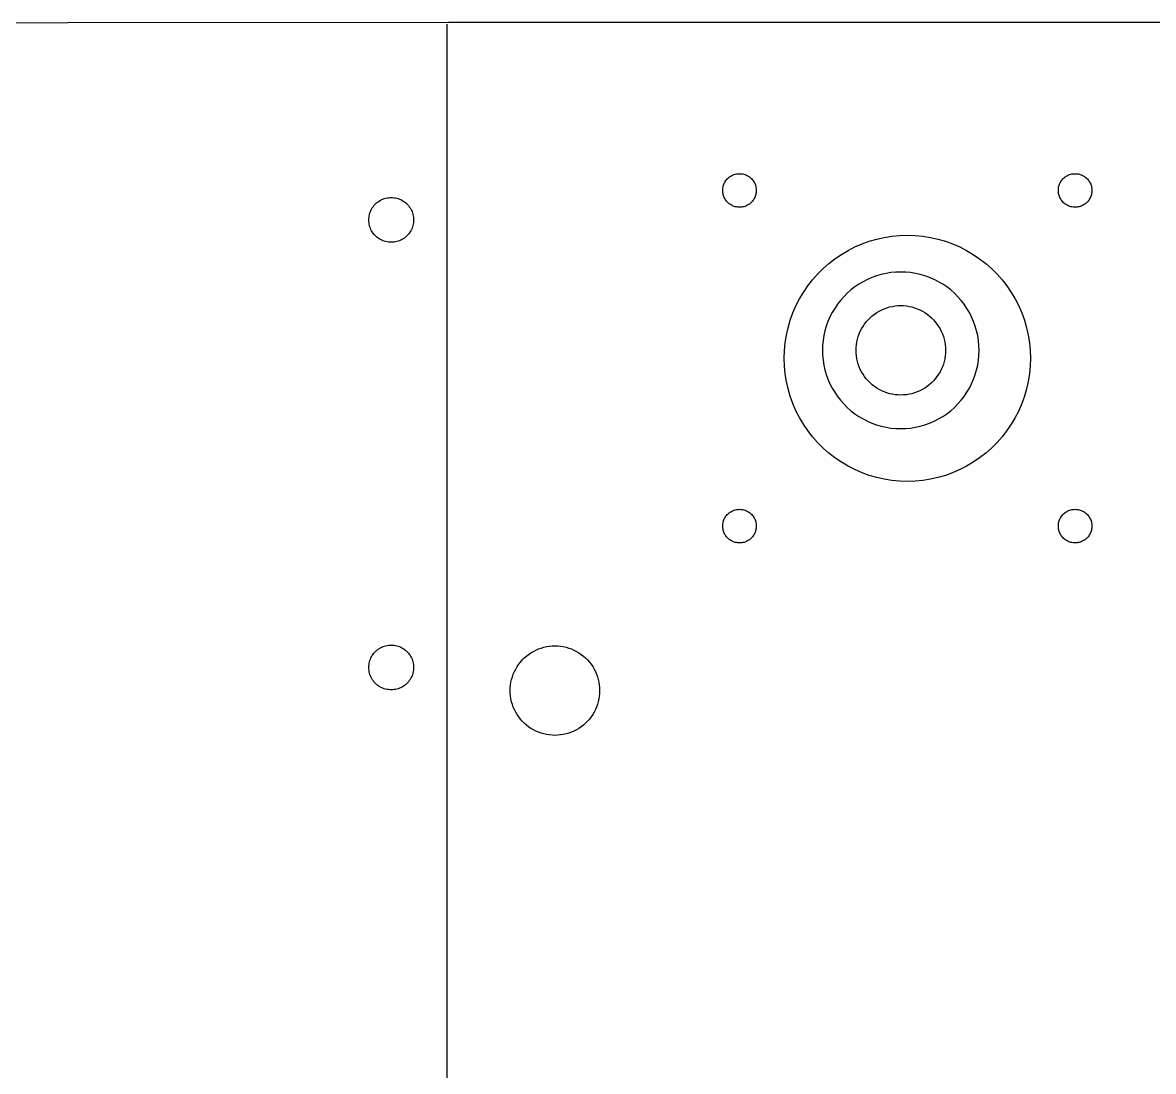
# Model space of a CAD drawing. Extents: x 2 to 1502, y 3 to 1555.
# Drawn here: x 376.5 to 663, y 637.8 to 903.5 of the extents above; entities that cross this region are included whole.
import ezdxf

# ---------------------------------------------------------------- set-up
doc = ezdxf.new("R2010")
doc.units = 0
doc.layers.get('0').update_dxf_attribs({"linetype": 'CONTINUOUS'})

msp = doc.modelspace()

# ---------------------------------------------------------------- linework, layer by layer
at = {"color": 7}
for points in [[(484.413368, 903.471983), (2.148611, 903.096983), (2.148611, 903.096983)], [(484.038368, 350.341136), (484.038368, 903.096983)], [(716.854343, 903.471983), (484.413368, 903.471983)], [(554.0706, 862.26624), (554.16105, 862.51767)], [(554.16105, 862.51767), (554.267325, 862.762868)], [(554.267325, 862.762868), (554.388375, 863.000693)], [(554.388375, 863.000693), (554.524425, 863.230583)], [(554.524425, 863.230583), (554.67465, 863.45169)], [(554.67465, 863.45169), (554.838225, 863.662583)], [(554.838225, 863.662583), (555.015075, 863.862998)], [(555.015075, 863.862998), (555.203925, 864.05178)], [(555.203925, 864.05178), (555.404325, 864.22866)], [(555.404325, 864.22866), (555.615225, 864.39222)], [(555.615225, 864.39222), (555.836325, 864.54246)], [(555.836325, 864.54246), (556.0662, 864.678525)], [(556.0662, 864.678525), (556.304025, 864.79956)], [(556.304025, 864.79956), (556.5492, 864.905858)], [(556.5492, 864.905858), (556.800675, 864.996285)], [(556.800675, 864.996285), (557.057175, 865.070835)], [(557.057175, 865.070835), (557.31765, 865.12896)], [(557.31765, 865.128945), (557.581575, 865.17087)], [(557.581575, 865.17087), (557.84745, 865.195845)], [(557.84745, 865.195845), (558.114525, 865.20432)], [(558.114525, 865.20435), (558.381525, 865.195875)], [(558.381525, 865.195875), (558.6474, 865.1709)], [(558.6474, 865.1709), (558.911325, 865.128975)], [(558.911325, 865.128945), (559.1718, 865.07082)], [(559.1718, 865.070835), (559.428375, 864.996285)], [(559.428375, 864.996285), (559.679775, 864.905858)], [(559.679775, 864.905858), (559.925025, 864.79956)], [(559.925025, 864.79956), (560.16285, 864.678525)], [(560.16285, 864.678525), (560.392725, 864.54246)], [(560.392725, 864.54246), (560.613825, 864.39222)], [(560.613825, 864.39222), (560.824725, 864.22866)], [(560.824725, 864.22866), (561.025125, 864.05178)], [(561.025125, 864.05178), (561.2142, 863.862998)], [(561.2142, 863.862998), (561.390825, 863.662583)], [(561.390825, 863.662583), (561.554325, 863.45169)], [(561.554325, 863.45169), (561.70455, 863.230583)], [(561.70455, 863.230583), (561.840675, 863.000693)], [(561.840675, 863.000693), (561.96195, 862.762868)], [(561.96195, 862.762868), (562.068, 862.51767)], [(562.068, 862.51767), (562.158375, 862.26624)], [(639.109868, 862.26618), (639.200317, 862.51761)], [(639.200317, 862.51761), (639.306293, 862.762808)], [(639.306293, 862.762808), (639.427643, 863.000633)], [(639.427643, 863.000633), (639.563693, 863.230523)], [(639.563693, 863.230523), (639.713917, 863.45163)], [(639.713917, 863.45163), (639.877493, 863.662523)], [(639.877493, 863.662523), (640.054118, 863.862938)], [(640.054118, 863.862938), (640.243193, 864.05172)], [(640.243193, 864.05172), (640.443593, 864.2286)], [(640.443593, 864.2286), (640.654493, 864.39216)], [(640.654493, 864.39216), (640.875593, 864.5424)], [(640.875593, 864.5424), (641.105468, 864.678465)], [(641.105468, 864.678465), (641.343293, 864.7995)], [(641.343293, 864.7995), (641.588468, 864.905798)], [(641.588468, 864.905798), (641.839943, 864.996225)], [(641.839943, 864.996225), (642.096443, 865.070775)], [(642.096443, 865.070775), (642.356993, 865.1289)], [(642.356993, 865.128885), (642.620843, 865.17081)], [(642.620843, 865.17081), (642.886793, 865.195785)], [(642.886793, 865.195785), (643.153793, 865.20426)], [(643.153793, 865.20429), (643.420793, 865.195815)], [(643.420793, 865.195815), (643.686743, 865.17084)], [(643.686818, 865.17084), (643.950593, 865.128915)], [(643.950593, 865.128885), (644.211218, 865.07076)], [(644.211143, 865.070775), (644.467643, 864.996225)], [(644.467643, 864.996225), (644.719118, 864.905798)], [(644.719118, 864.905798), (644.964293, 864.7995)], [(644.964293, 864.7995), (645.202118, 864.678465)], [(645.202118, 864.678465), (645.431993, 864.5424)], [(645.432068, 864.5424), (645.653093, 864.39216)], [(645.653168, 864.39216), (645.864068, 864.2286)], [(645.864068, 864.2286), (646.064468, 864.05172)], [(646.064468, 864.05172), (646.253243, 863.862938)], [(646.253243, 863.862938), (646.430093, 863.662523)], [(646.430093, 863.662523), (646.593742, 863.45163)], [(646.593742, 863.45163), (646.743893, 863.230523)], [(646.743893, 863.230523), (646.879943, 863.000633)], [(646.879943, 863.000633), (647.000993, 862.762808)], [(647.001067, 862.762808), (647.107268, 862.51761)], [(647.107342, 862.51761), (647.197792, 862.26618)], [(553.863, 860.952383), (553.87125, 861.219405)], [(553.871475, 860.68536), (553.863225, 860.952383)], [(553.87125, 861.219405), (553.896, 861.485295)], [(553.896225, 860.41947), (553.871475, 860.68536)], [(553.896, 861.485295), (553.938, 861.749198)], [(553.938225, 860.15556), (553.896225, 860.41947)], [(553.937925, 861.749198), (553.995675, 862.009703)], [(553.99635, 859.895055), (553.9386, 860.15556)], [(553.99605, 862.009703), (554.0703, 862.26624)], [(554.0709, 859.638525), (553.99665, 859.895055)], [(554.16135, 859.387088), (554.0709, 859.638525)], [(562.158675, 859.638465), (562.0683, 859.387028)], [(562.158375, 862.26624), (562.232625, 862.009703)], [(562.233225, 859.894995), (562.158975, 859.638465)], [(562.29135, 860.1555), (562.23285, 859.894995)], [(562.232925, 862.009703), (562.291425, 861.749198)], [(562.29105, 861.749198), (562.33305, 861.485295)], [(562.33335, 860.41941), (562.29135, 860.1555)], [(562.33305, 861.485295), (562.35855, 861.219405)], [(562.35885, 860.6853), (562.33335, 860.41941)], [(562.35855, 861.219405), (562.3668, 860.952383)], [(562.3668, 860.952383), (562.35855, 860.68536)], [(638.901518, 860.952323), (638.909768, 861.219345)], [(638.909768, 860.6853), (638.901518, 860.952323)], [(638.909768, 861.219345), (638.935268, 861.485235)], [(638.935268, 860.41941), (638.909768, 860.6853)], [(638.935268, 861.485235), (638.977268, 861.749138)], [(638.977268, 860.1555), (638.935268, 860.41941)], [(638.977193, 861.749138), (639.034943, 862.009643)], [(639.035393, 859.894995), (638.977643, 860.1555)], [(639.035318, 862.009643), (639.109568, 862.26618)], [(639.109942, 859.638465), (639.035692, 859.894995)], [(639.200393, 859.387028), (639.109942, 859.638465)], [(647.197793, 859.638405), (647.107343, 859.386968)], [(647.197792, 862.26618), (647.272042, 862.009643)], [(647.272418, 859.894935), (647.198168, 859.638405)], [(647.330543, 860.15544), (647.272043, 859.894935)], [(647.272343, 862.009643), (647.330843, 861.749138)], [(647.330468, 861.749138), (647.372468, 861.485235)], [(647.372468, 860.41935), (647.330468, 860.15544)], [(647.372468, 861.485235), (647.397218, 861.219345)], [(647.397218, 860.68524), (647.372468, 860.41935)], [(647.397218, 861.219345), (647.405467, 860.952323)], [(647.405693, 860.952323), (647.397443, 860.6853)], [(465.078413, 856.528328), (465.27882, 856.82313)], [(465.27882, 856.82313), (465.497085, 857.104328)], [(465.497085, 857.104328), (465.732645, 857.371635)], [(465.732645, 857.371635), (465.98436, 857.62335)], [(465.98436, 857.62335), (466.251383, 857.85891)], [(466.251383, 857.85891), (466.532865, 858.077175)], [(466.532865, 858.077175), (466.827383, 858.277305)], [(466.827383, 858.277305), (467.134095, 858.458723)], [(467.134095, 858.458723), (467.451293, 858.620295)], [(467.451293, 858.620295), (467.778128, 858.761745)], [(467.778127, 858.761745), (468.113468, 858.882503)], [(468.113467, 858.882503), (468.455325, 858.981998)], [(468.455325, 858.981998), (468.802852, 859.059668)], [(468.802852, 859.059668), (469.154632, 859.115243)], [(469.154632, 859.115228), (469.509247, 859.148678)], [(469.509248, 859.148678), (469.86528, 859.160003)], [(469.86528, 859.160018), (470.221305, 859.148693)], [(470.221305, 859.148693), (470.57592, 859.115243)], [(470.57592, 859.11525), (470.9277, 859.059675)], [(470.9277, 859.05969), (471.275228, 858.98202)], [(471.275228, 858.98202), (471.617085, 858.882525)], [(471.617085, 858.882525), (471.95214, 858.761768)], [(471.95214, 858.761768), (472.278975, 858.620318)], [(472.278975, 858.620318), (472.596458, 858.458745)], [(472.596457, 858.458745), (472.902885, 858.277328)], [(472.902885, 858.277328), (473.197688, 858.077198)], [(473.197688, 858.077198), (473.478885, 857.858933)], [(473.478885, 857.858933), (473.746193, 857.623373)], [(473.746193, 857.623373), (473.997908, 857.371658)], [(473.997908, 857.371658), (474.233468, 857.10435)], [(474.233468, 857.10435), (474.451733, 856.823153)], [(474.451733, 856.823153), (474.651855, 856.52835)], [(554.267625, 859.14189), (554.16135, 859.387088)], [(554.388675, 858.904065), (554.267625, 859.14189)], [(554.524725, 858.674175), (554.388675, 858.904065)], [(554.67495, 858.453075), (554.524725, 858.674175)], [(554.838525, 858.242175), (554.67495, 858.453075)], [(555.015375, 858.041768), (554.838525, 858.242175)], [(555.204225, 857.852693), (555.015375, 858.041768)], [(555.404625, 857.676098), (555.204225, 857.852693)], [(555.615525, 857.512538), (555.404625, 857.676098)], [(555.836625, 857.362298), (555.615525, 857.512538)], [(556.0665, 857.22624), (555.836625, 857.362298)], [(556.304325, 857.104913), (556.0665, 857.22624)], [(556.5495, 856.9989), (556.304325, 857.104913)], [(556.800975, 856.908473), (556.5495, 856.9989)], [(557.057475, 856.833923), (556.800975, 856.908473)], [(557.31795, 856.775813), (557.057475, 856.833938)], [(557.581875, 856.733858), (557.31795, 856.775783)], [(557.84775, 856.708658), (557.581875, 856.733858)], [(558.114825, 856.700408), (557.84775, 856.708658)], [(558.381825, 856.708628), (558.114825, 856.700378)], [(558.6477, 856.733828), (558.381825, 856.708628)], [(558.911625, 856.775753), (558.6477, 856.733828)], [(559.1721, 856.833863), (558.911625, 856.775738)], [(559.428675, 856.908413), (559.1721, 856.833863)], [(559.680075, 856.99884), (559.428675, 856.908413)], [(559.925325, 857.104853), (559.680075, 856.99884)], [(560.16315, 857.22618), (559.925325, 857.104853)], [(560.393025, 857.362238), (560.16315, 857.22618)], [(560.614125, 857.512478), (560.393025, 857.362238)], [(560.825025, 857.676038), (560.614125, 857.512478)], [(561.025425, 857.852633), (560.825025, 857.676038)], [(561.2145, 858.041708), (561.025425, 857.852633)], [(561.391125, 858.242115), (561.2145, 858.041708)], [(561.554625, 858.453015), (561.391125, 858.242115)], [(561.70485, 858.674115), (561.554625, 858.453015)], [(561.840975, 858.904005), (561.70485, 858.674115)], [(561.96225, 859.14183), (561.840975, 858.904005)], [(562.0683, 859.387028), (561.96225, 859.14183)], [(639.306368, 859.14183), (639.200393, 859.387028)], [(639.427717, 858.904005), (639.306368, 859.14183)], [(639.563768, 858.674115), (639.427717, 858.904005)], [(639.713993, 858.453015), (639.563768, 858.674115)], [(639.877568, 858.242115), (639.713993, 858.453015)], [(640.054192, 858.041708), (639.877568, 858.242115)], [(640.243268, 857.852633), (640.054192, 858.041708)], [(640.443668, 857.676038), (640.243268, 857.852633)], [(640.654568, 857.512478), (640.443668, 857.676038)], [(640.875668, 857.362238), (640.654568, 857.512478)], [(641.105543, 857.22618), (640.875668, 857.362238)], [(641.343368, 857.104853), (641.105543, 857.22618)], [(641.588543, 856.99884), (641.343368, 857.104853)], [(641.840018, 856.908413), (641.588543, 856.99884)], [(642.096518, 856.833863), (641.840018, 856.908413)], [(642.357068, 856.775753), (642.096518, 856.833878)], [(642.620918, 856.733798), (642.357068, 856.775723)], [(642.886868, 856.708598), (642.620918, 856.733798)], [(643.153868, 856.700348), (642.886868, 856.708598)], [(643.420868, 856.708568), (643.153868, 856.700318)], [(643.686818, 856.733768), (643.420868, 856.708568)], [(643.950668, 856.775693), (643.686818, 856.733768)], [(644.211218, 856.833803), (643.950668, 856.775678)], [(644.467718, 856.908353), (644.211218, 856.833803)], [(644.719193, 856.99878), (644.467718, 856.908353)], [(644.964368, 857.104793), (644.719193, 856.99878)], [(645.202193, 857.22612), (644.964368, 857.104793)], [(645.432068, 857.362178), (645.202193, 857.22612)], [(645.653168, 857.512418), (645.432068, 857.362178)], [(645.864068, 857.675978), (645.653168, 857.512418)], [(646.064468, 857.852573), (645.864068, 857.675978)], [(646.253243, 858.041648), (646.064468, 857.852573)], [(646.430168, 858.242055), (646.253243, 858.041648)], [(646.593743, 858.452955), (646.430168, 858.242055)], [(646.743968, 858.674055), (646.593743, 858.452955)], [(646.880018, 858.903945), (646.743968, 858.674055)], [(647.001068, 859.14177), (646.880018, 858.903945)], [(647.107343, 859.386968), (647.001068, 859.14177)], [(464.196015, 853.490723), (464.20704, 853.846755)], [(464.20704, 853.846755), (464.24079, 854.201363)], [(464.240775, 854.201363), (464.29635, 854.553143)], [(464.296328, 854.553143), (464.373998, 854.90067)], [(464.373998, 854.90067), (464.473493, 855.242535)], [(464.473493, 855.242535), (464.593965, 855.57759)], [(464.593965, 855.57759), (464.735415, 855.904425)], [(464.735415, 855.904425), (464.897273, 856.2219)], [(464.897272, 856.2219), (465.078413, 856.528328)], [(474.651855, 856.52835), (474.833273, 856.221923)], [(474.833273, 856.221923), (474.994853, 855.904448)], [(474.994853, 855.904448), (475.136303, 855.577613)], [(475.136303, 855.577613), (475.257053, 855.242558)], [(475.257053, 855.242558), (475.356555, 854.900693)], [(475.356555, 854.900693), (475.434218, 854.553165)], [(475.434218, 854.553165), (475.489793, 854.201385)], [(475.489778, 854.201385), (475.523228, 853.846778)], [(475.523228, 853.846778), (475.534553, 853.490745)], [(464.20707, 853.13469), (464.196045, 853.490723)], [(464.24082, 852.780075), (464.20707, 853.13469)], [(464.296372, 852.428295), (464.240797, 852.780075)], [(464.374042, 852.080768), (464.296372, 852.428295)], [(464.473537, 851.73891), (464.374042, 852.080768)], [(464.59401, 851.40357), (464.473537, 851.73891)], [(464.73546, 851.076735), (464.59401, 851.40357)], [(464.897317, 850.759538), (464.73546, 851.076735)], [(474.994868, 851.076758), (474.833288, 850.75956)], [(475.136318, 851.403593), (474.994868, 851.076758)], [(475.257068, 851.738933), (475.136318, 851.403593)], [(475.35657, 852.08079), (475.257068, 851.738933)], [(475.434233, 852.428318), (475.35657, 852.08079)], [(475.489793, 852.780098), (475.434218, 852.428318)], [(475.523243, 853.134713), (475.489793, 852.780098)], [(475.534568, 853.490745), (475.523243, 853.134713)], [(465.078457, 850.452833), (464.897317, 850.759538)], [(465.278865, 850.158315), (465.078457, 850.452833)], [(465.49713, 849.876833), (465.278865, 850.158315)], [(465.73269, 849.60981), (465.49713, 849.876833)], [(465.984405, 849.358088), (465.73269, 849.60981)], [(466.251427, 849.122535), (465.984405, 849.358088)], [(466.53291, 848.904263), (466.251427, 849.122535)], [(466.827427, 848.703855), (466.53291, 848.904263)], [(467.13414, 848.522723), (466.827427, 848.703855)], [(467.451337, 848.360865), (467.13414, 848.522723)], [(467.778172, 848.219415), (467.451337, 848.360865)], [(468.113512, 848.098943), (467.778172, 848.219415)], [(468.45537, 847.999448), (468.113512, 848.098943)], [(471.6171, 848.098965), (471.275242, 847.99947)], [(471.952155, 848.219438), (471.6171, 848.098965)], [(472.27899, 848.360888), (471.952155, 848.219438)], [(472.596473, 848.522745), (472.27899, 848.360888)], [(472.9029, 848.703878), (472.596472, 848.522745)], [(473.197702, 848.904285), (472.9029, 848.703878)], [(473.4789, 849.122558), (473.197703, 848.904285)], [(473.746208, 849.35811), (473.4789, 849.122558)], [(473.997923, 849.609833), (473.746208, 849.35811)], [(474.233483, 849.876855), (473.997923, 849.609833)], [(474.451748, 850.158338), (474.233483, 849.876855)], [(474.65187, 850.452855), (474.451748, 850.158338)], [(474.833288, 850.75956), (474.65187, 850.452855)], [(589.15563, 847.423973), (590.99868, 848.087565)], [(590.99868, 848.087565), (592.879755, 848.634083)], [(592.879755, 848.634083), (594.79143, 849.061268)], [(594.79143, 849.061268), (596.72613, 849.367973)], [(596.72613, 849.367973), (598.67628, 849.552225)], [(598.67628, 849.552225), (600.634155, 849.613725)], [(600.634155, 849.61374), (602.59203, 849.55224)], [(602.59203, 849.552225), (604.54218, 849.367973)], [(604.54218, 849.367973), (606.476918, 849.061268)], [(606.476918, 849.061268), (608.388593, 848.634083)], [(608.388593, 848.634083), (610.269668, 848.087565)], [(610.269668, 848.087565), (612.112718, 847.423973)], [(468.802897, 847.921778), (468.45537, 847.999448)], [(469.154677, 847.866218), (468.802897, 847.921793)], [(469.509292, 847.832483), (469.154677, 847.866233)], [(469.865295, 847.821435), (469.509262, 847.83246)], [(470.22132, 847.83249), (469.865295, 847.821465)], [(470.575935, 847.86624), (470.22132, 847.83249)], [(470.927715, 847.9218), (470.575935, 847.866225)], [(471.275243, 847.99947), (470.927715, 847.9218)], [(583.92648, 844.759688), (585.612555, 845.756918)], [(585.612555, 845.756918), (587.35788, 846.646148)], [(587.35788, 846.646148), (589.15563, 847.423973)], [(612.112718, 847.423973), (613.910393, 846.646148)], [(613.910393, 846.646148), (615.655793, 845.756918)], [(615.655793, 845.756918), (617.341868, 844.759688)], [(579.289305, 841.162523), (580.75863, 842.45796)], [(580.75863, 842.45796), (582.306405, 843.658718)], [(582.306405, 843.658718), (583.92648, 844.759688)], [(617.341868, 844.759688), (618.962018, 843.658718)], [(618.962018, 843.658718), (620.509718, 842.45796)], [(620.509718, 842.45796), (621.979118, 841.162523)], [(576.608775, 838.308323), (577.904205, 839.77752)], [(577.904205, 839.77752), (579.289305, 841.162523)], [(594.045893, 839.667653), (592.848818, 839.319878)], [(595.262393, 839.939603), (594.045893, 839.667653)], [(596.493593, 840.134528), (595.262393, 839.939603)], [(597.734543, 840.251903), (596.493593, 840.134528)], [(598.980443, 840.291053), (597.734543, 840.252053)], [(600.226343, 840.251903), (598.980443, 840.290903)], [(601.467368, 840.134528), (600.226343, 840.251903)], [(602.698568, 839.939603), (601.467368, 840.134528)], [(603.915068, 839.667653), (602.698568, 839.939603)], [(605.112143, 839.319878), (603.915068, 839.667653)], [(621.979118, 841.162523), (623.364218, 839.77752)], [(623.364218, 839.77752), (624.659618, 838.308323)], [(574.3071, 835.140323), (575.408175, 836.760323)], [(575.408175, 836.760323), (576.608775, 838.308323)], [(588.348368, 837.202103), (587.317343, 836.501453)], [(589.421243, 837.836678), (588.348368, 837.202103)], [(590.531918, 838.402553), (589.421243, 837.836678)], [(591.675968, 838.897628), (590.531918, 838.402553)], [(592.848818, 839.319878), (591.675968, 838.897628)], [(606.284918, 838.897628), (605.112143, 839.319878)], [(607.428968, 838.402553), (606.284918, 838.897628)], [(608.539643, 837.836678), (607.428968, 838.402553)], [(609.612593, 837.202103), (608.539643, 837.836678)], [(610.643618, 836.501453), (609.612593, 837.202103)], [(624.659617, 838.308323), (625.860218, 836.760323)], [(625.860218, 836.760323), (626.961217, 835.140323)], [(573.31005, 833.45427), (574.3071, 835.140323)], [(584.515943, 834.031628), (583.691543, 833.096603)], [(585.397343, 834.913103), (584.515943, 834.031628)], [(586.332368, 835.737428), (585.397343, 834.913103)], [(587.317343, 836.501453), (586.332368, 835.737428)], [(611.628518, 835.737428), (610.643618, 836.501453)], [(612.563618, 834.913103), (611.628518, 835.737428)], [(613.445018, 834.031628), (612.563618, 834.913103)], [(614.269418, 833.096603), (613.445018, 834.031628)], [(626.961217, 835.140323), (627.958343, 833.45427)], [(571.642875, 829.911248), (572.4207, 831.708983)], [(572.4207, 831.708983), (573.31005, 833.45427)], [(582.226868, 831.080678), (581.592368, 830.007728)], [(582.927518, 832.111628), (582.226868, 831.080678)], [(583.691543, 833.096603), (582.927518, 832.111628)], [(594.152768, 830.707928), (594.806468, 830.990903)], [(594.806468, 830.990903), (595.476668, 831.232103)], [(595.476668, 831.232103), (596.160668, 831.430928)], [(596.160668, 831.430928), (596.855843, 831.586253)], [(596.855843, 831.586253), (597.559418, 831.697628)], [(597.559418, 831.697628), (598.268543, 831.765128)], [(598.268543, 831.764753), (598.980443, 831.787253)], [(598.980443, 831.787103), (599.692418, 831.764603)], [(599.692418, 831.764753), (600.401543, 831.697253)], [(600.401543, 831.697628), (601.105043, 831.586253)], [(601.105043, 831.586253), (601.800218, 831.430928)], [(601.800218, 831.430928), (602.484218, 831.232103)], [(602.484218, 831.232103), (603.154493, 830.990903)], [(603.154493, 830.990903), (603.808193, 830.707928)], [(615.033443, 832.111628), (614.269418, 833.096603)], [(615.734018, 831.080678), (615.033443, 832.111628)], [(616.368593, 830.007728), (615.734018, 831.080678)], [(627.958343, 833.45427), (628.847692, 831.708983)], [(628.847692, 831.708983), (629.625518, 829.911248)], [(570.43275, 826.187093), (570.979275, 828.06816)], [(570.979275, 828.06816), (571.642875, 829.911248)], [(581.026418, 828.897053), (580.531418, 827.753003)], [(581.592368, 830.007728), (581.026418, 828.897053)], [(590.243918, 827.675978), (590.715068, 828.210278)], [(590.715068, 828.210278), (591.218693, 828.713978)], [(591.218693, 828.713978), (591.752993, 829.185053)], [(591.752993, 829.185053), (592.315793, 829.621628)], [(592.315793, 829.621628), (592.904993, 830.021978)], [(592.904993, 830.021978), (593.518118, 830.384603)], [(593.518118, 830.384603), (594.152768, 830.707928)], [(603.808193, 830.707928), (604.442843, 830.384603)], [(604.442843, 830.384603), (605.055968, 830.021978)], [(605.055968, 830.021978), (605.645093, 829.621628)], [(605.645093, 829.621628), (606.207893, 829.185053)], [(606.207893, 829.185053), (606.742193, 828.713978)], [(606.742193, 828.713978), (607.245893, 828.210278)], [(607.245893, 828.210278), (607.716968, 827.675978)], [(616.934543, 828.897053), (616.368593, 830.007728)], [(617.429543, 827.753003), (616.934543, 828.897053)], [(629.625518, 829.911248), (630.289118, 828.06816)], [(630.289118, 828.06816), (630.835643, 826.187093)], [(570.00555, 824.27541), (570.43275, 826.187093)], [(579.761318, 825.383153), (579.489443, 824.166653)], [(580.109093, 826.580228), (579.761318, 825.383153)], [(580.531418, 827.753003), (580.109093, 826.580228)], [(588.438143, 824.622503), (588.721043, 825.276278)], [(588.721043, 825.276278), (589.044443, 825.910928)], [(589.044443, 825.910928), (589.406993, 826.524053)], [(589.406993, 826.524053), (589.807418, 827.113178)], [(589.807418, 827.113178), (590.243918, 827.675978)], [(607.716968, 827.675978), (608.153543, 827.113178)], [(608.153543, 827.113178), (608.553893, 826.524053)], [(608.553893, 826.524053), (608.916518, 825.910928)], [(608.916518, 825.910928), (609.239843, 825.276278)], [(609.239843, 825.276278), (609.522818, 824.622503)], [(617.851793, 826.580228), (617.429543, 827.753003)], [(618.199568, 825.383153), (617.851793, 826.580228)], [(618.471518, 824.166653), (618.199568, 825.383153)], [(630.835643, 826.187093), (631.262843, 824.27541)], [(569.5146, 820.390523), (569.698875, 822.340763)], [(569.698875, 822.340763), (570.00555, 824.27541)], [(579.294443, 822.935453), (579.177143, 821.694428)], [(579.489443, 824.166653), (579.294443, 822.935453)], [(587.731343, 821.869628), (587.842718, 822.573128)], [(587.842718, 822.573128), (587.998118, 823.268303)], [(587.998118, 823.268303), (588.196868, 823.952303)], [(588.196868, 823.952303), (588.438143, 824.622503)], [(609.522818, 824.622503), (609.764093, 823.952303)], [(609.764093, 823.952303), (609.962843, 823.268303)], [(609.962843, 823.268303), (610.118168, 822.573128)], [(610.118168, 822.573128), (610.229618, 821.869628)], [(618.666518, 822.935453), (618.471518, 824.166653)], [(618.783818, 821.694428), (618.666518, 822.935453)], [(631.262843, 824.27541), (631.569518, 822.340763)], [(631.569518, 822.340763), (631.753793, 820.390523)], [(569.4531, 818.432633), (569.5146, 820.390523)], [(579.137918, 820.448528), (579.176918, 819.202628)], [(579.176993, 821.694428), (579.137993, 820.448528)], [(587.641568, 820.448528), (587.664068, 821.160503)], [(587.664068, 819.736553), (587.641568, 820.448528)], [(587.664293, 821.160503), (587.731043, 821.869628)], [(587.731043, 819.027428), (587.664293, 819.736553)], [(610.229918, 821.869628), (610.296668, 821.160503)], [(610.296668, 819.736553), (610.229918, 819.027428)], [(610.319318, 820.448528), (610.296818, 819.736553)], [(610.296893, 821.160503), (610.319393, 820.448528)], [(618.822968, 820.448528), (618.783968, 821.694428)], [(618.783968, 819.202628), (618.822968, 820.448528)], [(631.753793, 820.390523), (631.815293, 818.432633)], [(569.5146, 816.474743), (569.4531, 818.432633)], [(579.177143, 819.202628), (579.294443, 817.961678)], [(579.294443, 817.961678), (579.489443, 816.730478)], [(579.489443, 816.730478), (579.761318, 815.513978)], [(587.842718, 818.323928), (587.731343, 819.027428)], [(587.998118, 817.628753), (587.842718, 818.323928)], [(588.196868, 816.944753), (587.998118, 817.628753)], [(588.438143, 816.274553), (588.196868, 816.944753)], [(609.764093, 816.944753), (609.522818, 816.274553)], [(609.962843, 817.628753), (609.764093, 816.944753)], [(610.118168, 818.323928), (609.962843, 817.628753)], [(610.229618, 819.027428), (610.118168, 818.323928)], [(618.199568, 815.513978), (618.471518, 816.730478)], [(618.471518, 816.730478), (618.666518, 817.961678)], [(618.666518, 817.961678), (618.783818, 819.202628)], [(631.815293, 818.432633), (631.753793, 816.474743)], [(569.698875, 814.52454), (569.5146, 816.474743)], [(570.00555, 812.58984), (569.698875, 814.52454)], [(579.761318, 815.513978), (580.109093, 814.316828)], [(580.109093, 814.316828), (580.531418, 813.144053)], [(588.721043, 815.620853), (588.438143, 816.274553)], [(589.044443, 814.986203), (588.721043, 815.620853)], [(589.406993, 814.373078), (589.044443, 814.986203)], [(589.807418, 813.783878), (589.406993, 814.373078)], [(590.243918, 813.221078), (589.807418, 813.783878)], [(608.153543, 813.783878), (607.716968, 813.221078)], [(608.553893, 814.373078), (608.153543, 813.783878)], [(608.916518, 814.986203), (608.553893, 814.373078)], [(609.239843, 815.620853), (608.916518, 814.986203)], [(609.522818, 816.274553), (609.239843, 815.620853)], [(617.429543, 813.144053), (617.851793, 814.316828)], [(617.851793, 814.316828), (618.199568, 815.513978)], [(631.569518, 814.52454), (631.262843, 812.58984)], [(631.753793, 816.474743), (631.569518, 814.52454)], [(570.43275, 810.678165), (570.00555, 812.58984)], [(580.531418, 813.144053), (581.026418, 812.000003)], [(581.026418, 812.000003), (581.592368, 810.889328)], [(581.592368, 810.889328), (582.226868, 809.816378)], [(590.715068, 812.686778), (590.243918, 813.221078)], [(591.218693, 812.183078), (590.715068, 812.686778)], [(591.752993, 811.712003), (591.218693, 812.183078)], [(592.315793, 811.275503), (591.752993, 811.712003)], [(592.904993, 810.875078), (592.315793, 811.275503)], [(593.518118, 810.512453), (592.904993, 810.875078)], [(605.055968, 810.875078), (604.442843, 810.512453)], [(605.645093, 811.275503), (605.055968, 810.875078)], [(606.207893, 811.712003), (605.645093, 811.275503)], [(606.742193, 812.183078), (606.207893, 811.712003)], [(607.245893, 812.686778), (606.742193, 812.183078)], [(607.716968, 813.221078), (607.245893, 812.686778)], [(615.734018, 809.816378), (616.368593, 810.889328)], [(616.368593, 810.889328), (616.934543, 812.000003)], [(616.934543, 812.000003), (617.429543, 813.144053)], [(631.262843, 812.58984), (630.835643, 810.678165)], [(570.979275, 808.79709), (570.43275, 810.678165)], [(571.642875, 806.954039), (570.979275, 808.79709)], [(582.226868, 809.816378), (582.927518, 808.785428)], [(582.927518, 808.785428), (583.691543, 807.800452)], [(594.152768, 810.189128), (593.518118, 810.512453)], [(594.806468, 809.906228), (594.152768, 810.189128)], [(595.476668, 809.664953), (594.806468, 809.906228)], [(596.160668, 809.466203), (595.476668, 809.664953)], [(596.855843, 809.310803), (596.160668, 809.466203)], [(597.559418, 809.199428), (596.855843, 809.310803)], [(598.268543, 809.132378), (597.559418, 809.199128)], [(598.980443, 809.109953), (598.268543, 809.132453)], [(599.692418, 809.132378), (598.980443, 809.109878)], [(600.401543, 809.199428), (599.692418, 809.132678)], [(601.105043, 809.310803), (600.401543, 809.199428)], [(601.800218, 809.466203), (601.105043, 809.310803)], [(602.484218, 809.664953), (601.800218, 809.466203)], [(603.154493, 809.906228), (602.484218, 809.664953)], [(603.808193, 810.189128), (603.154493, 809.906228)], [(604.442843, 810.512453), (603.808193, 810.189128)], [(614.269418, 807.800452), (615.033443, 808.785428)], [(615.033443, 808.785428), (615.734018, 809.816378)], [(630.289118, 808.79709), (629.625518, 806.954039)], [(630.835643, 810.678165), (630.289118, 808.79709)], [(572.4207, 805.156289), (571.642875, 806.954039)], [(573.31005, 803.410964), (572.4207, 805.156289)], [(583.691543, 807.800452), (584.515943, 806.865427)], [(584.515943, 806.865427), (585.397343, 805.984027)], [(585.397343, 805.984027), (586.332368, 805.159627)], [(586.332368, 805.159627), (587.317343, 804.395602)], [(610.643618, 804.395602), (611.628518, 805.159627)], [(611.628518, 805.159627), (612.563618, 805.984027)], [(612.563618, 805.984027), (613.445018, 806.865427)], [(613.445018, 806.865427), (614.269418, 807.800452)], [(628.847692, 805.156289), (627.958343, 803.410964)], [(629.625518, 806.954039), (628.847692, 805.156289)], [(574.3071, 801.724964), (573.31005, 803.410964)], [(587.317343, 804.395602), (588.348368, 803.694952)], [(588.348368, 803.694952), (589.421243, 803.060452)], [(589.421243, 803.060452), (590.531918, 802.494502)], [(590.531918, 802.494502), (591.675968, 801.999502)], [(606.284918, 801.999502), (607.428968, 802.494502)], [(607.428968, 802.494502), (608.539643, 803.060452)], [(608.539643, 803.060452), (609.612593, 803.694952)], [(609.612593, 803.694952), (610.643618, 804.395602)], [(627.958343, 803.410964), (626.961217, 801.724964)], [(575.408175, 800.104964), (574.3071, 801.724964)], [(576.608775, 798.556964), (575.408175, 800.104964)], [(591.675968, 801.999502), (592.848818, 801.577177)], [(592.848818, 801.577177), (594.045893, 801.229402)], [(594.045893, 801.229402), (595.262393, 800.957422)], [(595.262393, 800.957422), (596.493593, 800.762497)], [(596.493593, 800.762497), (597.734543, 800.645197)], [(597.734543, 800.645197), (598.980443, 800.606197)], [(598.980443, 800.605972), (600.226343, 800.644972)], [(600.226343, 800.645197), (601.467368, 800.762497)], [(601.467368, 800.762497), (602.698568, 800.957422)], [(602.698568, 800.957422), (603.915068, 801.229402)], [(603.915068, 801.229402), (605.112143, 801.577177)], [(605.112143, 801.577177), (606.284918, 801.999502)], [(625.860218, 800.104964), (624.659617, 798.556964)], [(626.961217, 801.724964), (625.860218, 800.104964)], [(577.904205, 797.087789), (576.608775, 798.556964)], [(579.289305, 795.702764), (577.904205, 797.087789)], [(623.364218, 797.087789), (621.979118, 795.702764)], [(624.659618, 798.556964), (623.364218, 797.087789)], [(580.75863, 794.407289), (579.289305, 795.702764)], [(582.306405, 793.206539), (580.75863, 794.407289)], [(620.509718, 794.407289), (618.962018, 793.206539)], [(621.979118, 795.702764), (620.509718, 794.407289)], [(583.92648, 792.105614), (582.306405, 793.206539)], [(585.612555, 791.108339), (583.92648, 792.105614)], [(587.35788, 790.219139), (585.612555, 791.108339)], [(615.655793, 791.108339), (613.910393, 790.219139)], [(617.341868, 792.105614), (615.655793, 791.108339)], [(618.962018, 793.206539), (617.341868, 792.105614)], [(589.15563, 789.441314), (587.35788, 790.219139)], [(590.99868, 788.777714), (589.15563, 789.441314)], [(592.879755, 788.231189), (590.99868, 788.777714)], [(594.79143, 787.803989), (592.879755, 788.231189)], [(608.388593, 788.231189), (606.476918, 787.803989)], [(610.269668, 788.777714), (608.388593, 788.231189)], [(612.112718, 789.441314), (610.269668, 788.777714)], [(613.910393, 790.219139), (612.112718, 789.441314)], [(596.72613, 787.497314), (594.79143, 787.803989)], [(598.67628, 787.313039), (596.72613, 787.497314)], [(600.634155, 787.251539), (598.67628, 787.313039)], [(602.59203, 787.313039), (600.634155, 787.251539)], [(604.54218, 787.497314), (602.59203, 787.313039)], [(606.476918, 787.803989), (604.54218, 787.497314)], [(555.404025, 779.189264), (555.614925, 779.352839)], [(555.614925, 779.352839), (555.836025, 779.503064)], [(555.836025, 779.503064), (556.0659, 779.639114)], [(556.0659, 779.639114), (556.303725, 779.760464)], [(556.303725, 779.760464), (556.5489, 779.866514)], [(556.5489, 779.866514), (556.800375, 779.956889)], [(556.800375, 779.957189), (557.056875, 780.031439)], [(557.056875, 780.032114), (557.31735, 780.089864)], [(557.31735, 780.090164), (557.581275, 780.132164)], [(557.581275, 780.132164), (557.84715, 780.157664)], [(557.84715, 780.157664), (558.114225, 780.165914)], [(558.114225, 780.165914), (558.381225, 780.157664)], [(558.381225, 780.157664), (558.6471, 780.132164)], [(558.6471, 780.132164), (558.911025, 780.090164)], [(558.911025, 780.089789), (559.1715, 780.032039)], [(559.1715, 780.031439), (559.428075, 779.957189)], [(559.428075, 779.956889), (559.679475, 779.866439)], [(559.679475, 779.866439), (559.924725, 779.760389)], [(559.924725, 779.760389), (560.16255, 779.639114)], [(560.16255, 779.639114), (560.392425, 779.503064)], [(560.392425, 779.503064), (560.613525, 779.352764)], [(560.613525, 779.352764), (560.824425, 779.189264)], [(640.443368, 779.189264), (640.654268, 779.352764)], [(640.654268, 779.352764), (640.875368, 779.502989)], [(640.875368, 779.502989), (641.105243, 779.639114)], [(641.105243, 779.639114), (641.343067, 779.760389)], [(641.343067, 779.760389), (641.588242, 779.866439)], [(641.588242, 779.866439), (641.839718, 779.956814)], [(641.839718, 779.957114), (642.096217, 780.031364)], [(642.096217, 780.032114), (642.356767, 780.089864)], [(642.356767, 780.090089), (642.620617, 780.132089)], [(642.620617, 780.132089), (642.886567, 780.157589)], [(642.886567, 780.157589), (643.153568, 780.165839)], [(643.153568, 780.165839), (643.420568, 780.157589)], [(643.420568, 780.157589), (643.686518, 780.132089)], [(643.686592, 780.132089), (643.950368, 780.090089)], [(643.950368, 780.089789), (644.210992, 780.032039)], [(644.210918, 780.031364), (644.467418, 779.957114)], [(644.467418, 779.956814), (644.718893, 779.866364)], [(644.718893, 779.866364), (644.964068, 779.760389)], [(644.964068, 779.760389), (645.201892, 779.639039)], [(645.201892, 779.639039), (645.431767, 779.502989)], [(645.431843, 779.502989), (645.652867, 779.352764)], [(645.652942, 779.352764), (645.863843, 779.189189)], [(553.87095, 776.180039), (553.8957, 776.445914)], [(553.8957, 776.445914), (553.9377, 776.709839)], [(553.937625, 776.709839), (553.995375, 776.970314)], [(553.99575, 776.970314), (554.07, 777.226889)], [(554.0703, 777.226889), (554.16075, 777.478289)], [(554.16075, 777.478289), (554.267025, 777.723464)], [(554.267025, 777.723464), (554.388075, 777.961289)], [(554.388075, 777.961289), (554.524125, 778.191239)], [(554.524125, 778.191239), (554.67435, 778.412339)], [(554.67435, 778.412339), (554.837925, 778.623239)], [(554.837925, 778.623239), (555.014775, 778.823639)], [(555.014775, 778.823639), (555.203625, 779.012714)], [(555.203625, 779.012714), (555.404025, 779.189264)], [(560.824425, 779.189264), (561.024825, 779.012639)], [(561.024825, 779.012639), (561.2139, 778.823564)], [(561.2139, 778.823564), (561.390525, 778.623164)], [(561.390525, 778.623164), (561.554025, 778.412264)], [(561.554025, 778.412264), (561.70425, 778.191164)], [(561.70425, 778.191164), (561.840375, 777.961289)], [(561.840375, 777.961289), (561.96165, 777.723464)], [(561.96165, 777.723464), (562.0677, 777.478214)], [(562.0677, 777.478214), (562.158075, 777.226814)], [(562.158075, 777.226814), (562.232325, 776.970239)], [(562.232625, 776.970239), (562.291125, 776.709764)], [(562.29075, 776.709764), (562.33275, 776.445839)], [(562.33275, 776.445839), (562.35825, 776.179964)], [(638.909542, 776.179964), (638.935043, 776.445839)], [(638.935043, 776.445839), (638.977042, 776.709764)], [(638.976967, 776.709764), (639.034717, 776.970239)], [(639.035092, 776.970239), (639.109342, 777.226814)], [(639.109642, 777.226814), (639.200092, 777.478214)], [(639.200092, 777.478214), (639.306067, 777.723464)], [(639.306067, 777.723464), (639.427417, 777.961289)], [(639.427417, 777.961289), (639.563467, 778.191164)], [(639.563467, 778.191164), (639.713692, 778.412264)], [(639.713692, 778.412264), (639.877268, 778.623164)], [(639.877268, 778.623164), (640.053892, 778.823564)], [(640.053892, 778.823564), (640.242967, 779.012639)], [(640.242967, 779.012639), (640.443368, 779.189264)], [(645.863843, 779.189189), (646.064242, 779.012564)], [(646.064242, 779.012564), (646.253018, 778.823489)], [(646.253018, 778.823489), (646.429943, 778.623089)], [(646.429942, 778.623089), (646.593517, 778.412189)], [(646.593517, 778.412189), (646.743742, 778.191089)], [(646.743743, 778.191089), (646.879717, 777.961214)], [(646.879718, 777.961214), (647.000768, 777.723389)], [(647.000843, 777.723389), (647.107118, 777.478214)], [(647.107118, 777.478214), (647.197568, 777.226739)], [(647.197568, 777.226739), (647.271818, 776.970239)], [(647.272118, 776.970239), (647.330618, 776.709689)], [(647.330243, 776.709689), (647.372243, 776.445839)], [(647.372243, 776.445839), (647.396993, 776.179889)], [(553.8627, 775.913039), (553.87095, 776.180039)], [(553.871175, 775.645964), (553.862925, 775.913039)], [(553.895925, 775.380089), (553.871175, 775.645964)], [(553.937925, 775.116164), (553.895925, 775.380089)], [(553.99605, 774.855689), (553.9383, 775.116164)], [(554.0706, 774.599114), (553.99635, 774.855689)], [(554.16105, 774.347714), (554.0706, 774.599114)], [(554.267325, 774.102539), (554.16105, 774.347714)], [(554.388375, 773.864714), (554.267325, 774.102539)], [(554.524425, 773.634764), (554.388375, 773.864714)], [(554.67465, 773.413664), (554.524425, 773.634764)], [(561.70455, 773.634839), (561.554325, 773.413739)], [(561.840675, 773.864714), (561.70455, 773.634839)], [(561.96195, 774.102539), (561.840675, 773.864714)], [(562.068, 774.347714), (561.96195, 774.102539)], [(562.158375, 774.599189), (562.068, 774.347714)], [(562.232925, 774.855689), (562.158675, 774.599189)], [(562.29105, 775.116164), (562.23255, 774.855689)], [(562.33305, 775.380089), (562.29105, 775.116164)], [(562.35855, 775.645964), (562.33305, 775.380089)], [(562.35825, 776.179964), (562.3665, 775.912964)], [(562.3665, 775.912964), (562.35825, 775.645964)], [(638.901292, 775.912964), (638.909542, 776.179964)], [(638.909542, 775.645889), (638.901292, 775.912964)], [(638.935043, 775.380014), (638.909542, 775.645889)], [(638.977042, 775.116089), (638.935043, 775.380014)], [(639.035167, 774.855614), (638.977418, 775.116089)], [(639.109717, 774.599114), (639.035467, 774.855614)], [(639.200167, 774.347639), (639.109717, 774.599114)], [(639.306142, 774.102464), (639.200167, 774.347639)], [(639.427492, 773.864639), (639.306142, 774.102464)], [(639.563542, 773.634764), (639.427492, 773.864639)], [(639.713767, 773.413664), (639.563542, 773.634764)], [(646.743742, 773.634764), (646.593517, 773.413664)], [(646.879793, 773.864639), (646.743742, 773.634764)], [(647.000842, 774.102464), (646.879793, 773.864639)], [(647.107117, 774.347639), (647.000842, 774.102464)], [(647.197642, 774.599114), (647.107192, 774.347639)], [(647.272192, 774.855614), (647.197942, 774.599114)], [(647.330317, 775.116164), (647.271817, 774.855614)], [(647.372243, 775.380014), (647.330242, 775.116164)], [(647.396993, 775.645964), (647.372243, 775.380014)], [(647.396993, 776.179889), (647.405243, 775.912889)], [(647.405468, 775.912889), (647.397218, 775.645889)], [(554.838225, 773.202764), (554.67465, 773.413664)], [(555.015075, 773.002364), (554.838225, 773.202764)], [(555.203925, 772.813589), (555.015075, 773.002364)], [(555.404325, 772.636739), (555.203925, 772.813589)], [(555.615225, 772.473164), (555.404325, 772.636739)], [(555.836325, 772.322939), (555.615225, 772.473164)], [(556.0662, 772.186889), (555.836325, 772.322939)], [(556.304025, 772.065839), (556.0662, 772.186889)], [(556.5492, 771.959489), (556.304025, 772.065839)], [(556.800675, 771.869114), (556.5492, 771.959489)], [(557.057175, 771.794564), (556.800675, 771.868814)], [(557.31765, 771.736139), (557.057175, 771.793889)], [(557.581575, 771.693839), (557.31765, 771.735839)], [(557.84745, 771.669089), (557.581575, 771.693839)], [(558.114525, 771.660089), (557.84745, 771.668339)], [(558.381525, 771.668339), (558.114525, 771.660089)], [(558.6474, 771.693839), (558.381525, 771.669089)], [(558.911325, 771.735839), (558.6474, 771.693839)], [(559.1718, 771.793889), (558.911325, 771.736139)], [(559.428375, 771.868814), (559.1718, 771.794564)], [(559.679775, 771.959564), (559.428375, 771.869114)], [(559.925025, 772.065839), (559.679775, 771.959564)], [(560.16285, 772.186889), (559.925025, 772.065839)], [(560.392725, 772.322939), (560.16285, 772.186889)], [(560.613825, 772.473164), (560.392725, 772.322939)], [(560.824725, 772.636739), (560.613825, 772.473164)], [(561.025125, 772.813589), (560.824725, 772.636739)], [(561.2142, 773.002364), (561.025125, 772.813589)], [(561.390825, 773.202839), (561.2142, 773.002364)], [(561.554325, 773.413739), (561.390825, 773.202839)], [(639.877342, 773.202764), (639.713767, 773.413664)], [(640.053967, 773.002364), (639.877342, 773.202764)], [(640.243043, 772.813514), (640.053967, 773.002364)], [(640.443442, 772.636664), (640.243043, 772.813514)], [(640.654342, 772.473089), (640.443442, 772.636664)], [(640.875442, 772.322864), (640.654342, 772.473089)], [(641.105317, 772.186814), (640.875442, 772.322864)], [(641.343142, 772.065764), (641.105317, 772.186814)], [(641.588318, 771.959489), (641.343142, 772.065764)], [(641.839792, 771.869039), (641.588318, 771.959489)], [(642.096293, 771.794489), (641.839792, 771.868739)], [(642.356842, 771.736064), (642.096293, 771.794564)], [(642.620693, 771.694514), (642.356842, 771.736514)], [(642.886642, 771.669764), (642.620693, 771.694514)], [(643.153642, 771.660764), (642.886642, 771.669014)], [(643.420642, 771.669014), (643.153642, 771.660764)], [(643.686592, 771.694514), (643.420642, 771.669764)], [(643.950443, 771.736514), (643.686592, 771.694514)], [(644.210992, 771.794564), (643.950443, 771.736064)], [(644.467492, 771.868739), (644.210992, 771.794489)], [(644.718967, 771.959489), (644.467492, 771.869039)], [(644.964142, 772.065764), (644.718967, 771.959489)], [(645.201967, 772.186814), (644.964142, 772.065764)], [(645.431843, 772.322864), (645.201967, 772.186814)], [(645.652942, 772.473089), (645.431843, 772.322864)], [(645.863843, 772.636664), (645.652942, 772.473089)], [(646.064242, 772.813514), (645.863843, 772.636664)], [(646.253018, 773.002364), (646.064242, 772.813514)], [(646.429943, 773.202764), (646.253018, 773.002364)], [(646.593517, 773.413664), (646.429942, 773.202764)], [(466.827443, 744.893366), (467.134155, 745.074716)], [(467.134155, 745.074716), (467.451352, 745.236341)], [(467.451352, 745.236341), (467.778188, 745.377791)], [(467.778187, 745.377791), (468.113527, 745.498466)], [(468.113527, 745.498466), (468.455385, 745.597841)], [(468.455385, 745.597841), (468.802912, 745.675541)], [(468.802912, 745.675541), (469.154692, 745.731041)], [(469.154692, 745.731191), (469.509307, 745.764941)], [(469.509307, 745.764716), (469.86534, 745.775966)], [(469.86534, 745.775966), (470.221365, 745.764716)], [(470.221365, 745.764716), (470.57598, 745.730966)], [(470.57598, 745.731191), (470.92776, 745.675691)], [(470.92776, 745.675541), (471.275288, 745.597841)], [(471.275287, 745.597841), (471.617145, 745.498466)], [(471.617145, 745.498466), (471.9522, 745.377791)], [(471.9522, 745.377791), (472.279035, 745.236341)], [(472.279035, 745.236341), (472.596518, 745.074716)], [(472.596517, 745.074716), (472.902945, 744.893366)], [(507.169418, 744.786011), (507.839468, 745.027286)], [(507.839468, 745.027286), (508.523468, 745.225961)], [(508.523468, 745.225961), (509.218868, 745.381286)], [(509.218868, 745.381286), (509.922443, 745.492661)], [(509.922443, 745.492361), (510.631343, 745.559861)], [(510.631343, 745.559411), (511.343468, 745.581911)], [(511.343468, 745.581911), (512.055518, 745.559411)], [(512.055518, 745.559861), (512.764418, 745.492361)], [(512.764418, 745.492661), (513.467993, 745.381286)], [(513.467993, 745.381286), (514.163318, 745.225961)], [(514.163318, 745.225961), (514.847318, 745.027286)], [(514.847318, 745.027286), (515.517443, 744.786011)], [(464.473552, 741.858566), (464.594025, 742.193591)], [(464.594025, 742.193591), (464.735475, 742.520516)], [(464.735475, 742.520516), (464.897333, 742.837841)], [(464.897332, 742.837841), (465.078472, 743.144366)], [(465.078472, 743.144366), (465.27888, 743.438966)], [(465.27888, 743.438966), (465.497145, 743.720366)], [(465.497145, 743.720366), (465.732705, 743.987516)], [(465.732705, 743.987516), (465.98442, 744.239366)], [(465.98442, 744.239366), (466.251442, 744.474866)], [(466.251442, 744.474866), (466.532925, 744.693191)], [(466.532925, 744.693191), (466.827443, 744.893366)], [(472.902945, 744.893366), (473.197747, 744.693191)], [(473.197747, 744.693191), (473.478945, 744.474866)], [(473.478945, 744.474866), (473.746253, 744.239366)], [(473.746253, 744.239366), (473.997968, 743.987516)], [(473.997968, 743.987516), (474.233528, 743.720366)], [(474.233528, 743.720366), (474.451793, 743.438966)], [(474.451793, 743.438966), (474.651915, 743.144366)], [(474.651915, 743.144366), (474.833333, 742.837841)], [(474.833333, 742.837841), (474.994913, 742.520516)], [(474.994913, 742.520516), (475.136363, 742.193591)], [(475.136363, 742.193591), (475.257113, 741.858566)], [(503.077868, 742.005536), (503.581568, 742.509236)], [(503.581568, 742.509236), (504.115943, 742.980086)], [(504.115943, 742.980086), (504.678893, 743.416886)], [(504.678893, 743.416886), (505.267943, 743.817161)], [(505.267943, 743.817161), (505.881068, 744.179711)], [(505.881068, 744.179711), (506.515718, 744.503111)], [(506.515718, 744.503111), (507.169418, 744.786011)], [(515.517443, 744.786011), (516.17115, 744.503111)], [(516.17115, 744.503111), (516.8058, 744.179711)], [(516.8058, 744.179711), (517.418925, 743.817161)], [(517.418925, 743.817161), (518.008275, 743.416886)], [(518.008275, 743.416886), (518.570925, 742.980086)], [(518.570925, 742.980086), (519.1053, 742.509236)], [(519.1053, 742.509236), (519.609, 742.005536)], [(464.196075, 740.106641), (464.2071, 740.462591)], [(464.20713, 739.750616), (464.196105, 740.106641)], [(464.2071, 740.462591), (464.24085, 740.817191)], [(464.24088, 739.396091), (464.20713, 739.750616)], [(464.240835, 740.817191), (464.29641, 741.168941)], [(464.296432, 739.044341), (464.240857, 739.396091)], [(464.296387, 741.168941), (464.374057, 741.516566)], [(464.374057, 741.516566), (464.473552, 741.858566)], [(475.257113, 741.858566), (475.356615, 741.516566)], [(475.356615, 741.516566), (475.434278, 741.168941)], [(475.434278, 741.168941), (475.489853, 740.817191)], [(475.489853, 739.396091), (475.434278, 739.044341)], [(475.489838, 740.817191), (475.523288, 740.462591)], [(475.523303, 739.750616), (475.489853, 739.396091)], [(475.523288, 740.462591), (475.534613, 740.106641)], [(475.534628, 740.106641), (475.523303, 739.750616)], [(501.083993, 739.071386), (501.407393, 739.706036)], [(501.407393, 739.706036), (501.769943, 740.319161)], [(501.769943, 740.319161), (502.170218, 740.908211)], [(502.170218, 740.908211), (502.607018, 741.471161)], [(502.607018, 741.471161), (503.077868, 742.005536)], [(519.609, 742.005536), (520.080075, 741.471161)], [(520.080075, 741.471161), (520.51665, 740.908211)], [(520.51665, 740.908211), (520.916925, 740.319161)], [(520.916925, 740.319161), (521.279475, 739.706036)], [(521.279475, 739.706036), (521.602875, 739.071386)], [(464.374102, 738.696716), (464.296432, 739.044341)], [(464.473597, 738.354716), (464.374102, 738.696716)], [(464.59407, 738.019616), (464.473597, 738.354716)], [(464.73552, 737.692766), (464.59407, 738.019616)], [(464.897377, 737.375441), (464.73552, 737.692766)], [(465.078517, 737.068841), (464.897377, 737.375441)], [(465.278925, 736.774316), (465.078517, 737.068841)], [(465.49719, 736.492841), (465.278925, 736.774316)], [(465.73275, 736.225766), (465.49719, 736.492841)], [(474.233543, 736.492841), (473.997983, 736.225766)], [(474.451808, 736.774316), (474.233543, 736.492841)], [(474.65193, 737.068841), (474.451808, 736.774316)], [(474.833348, 737.375441), (474.65193, 737.068841)], [(474.994928, 737.692766), (474.833348, 737.375441)], [(475.136378, 738.019616), (474.994928, 737.692766)], [(475.257128, 738.354716), (475.136378, 738.019616)], [(475.35663, 738.696716), (475.257128, 738.354716)], [(475.434293, 739.044341), (475.35663, 738.696716)], [(500.094368, 735.664736), (500.205818, 736.368236)], [(500.205818, 736.368236), (500.361143, 737.063636)], [(500.361143, 737.063636), (500.559818, 737.747636)], [(500.559818, 737.747636), (500.801093, 738.417686)], [(500.801093, 738.417686), (501.083993, 739.071386)], [(521.602875, 739.071386), (521.885775, 738.417686)], [(521.885775, 738.417686), (522.126975, 737.747636)], [(522.126975, 737.747636), (522.325725, 737.063636)], [(522.325725, 737.063636), (522.48135, 736.368236)], [(522.48135, 736.368236), (522.592725, 735.664736)], [(465.984465, 735.973916), (465.73275, 736.225766)], [(466.251487, 735.738341), (465.984465, 735.973916)], [(466.53297, 735.520091), (466.251487, 735.738341)], [(466.827487, 735.319916), (466.53297, 735.520091)], [(467.1342, 735.138566), (466.827487, 735.319916)], [(467.451397, 734.976941), (467.1342, 735.138566)], [(467.778232, 734.835491), (467.451397, 734.976941)], [(468.113572, 734.714816), (467.778232, 734.835491)], [(468.45543, 734.615441), (468.113572, 734.714816)], [(468.802957, 734.537741), (468.45543, 734.615441)], [(469.154737, 734.482016), (468.802957, 734.537516)], [(469.509352, 734.448566), (469.154737, 734.482316)], [(469.865355, 734.437391), (469.509322, 734.448641)], [(470.22138, 734.448566), (469.865355, 734.437316)], [(470.575995, 734.482016), (470.22138, 734.448266)], [(470.927775, 734.537741), (470.575995, 734.482241)], [(471.275303, 734.615441), (470.927775, 734.537741)], [(471.61716, 734.714816), (471.275302, 734.615441)], [(471.952215, 734.835491), (471.61716, 734.714816)], [(472.27905, 734.976941), (471.952215, 734.835491)], [(472.596532, 735.138566), (472.27905, 734.976941)], [(472.90296, 735.319916), (472.596532, 735.138566)], [(473.197762, 735.520091), (472.90296, 735.319916)], [(473.47896, 735.738341), (473.197762, 735.520091)], [(473.746268, 735.973916), (473.47896, 735.738341)], [(473.997983, 736.225766), (473.746268, 735.973916)], [(500.027243, 733.531661), (500.004743, 734.243711)], [(500.004818, 734.243711), (500.027318, 734.955461)], [(500.094368, 732.822686), (500.026868, 733.531661)], [(500.027243, 734.955461), (500.094743, 735.664736)], [(522.592725, 735.664736), (522.659475, 734.955461)], [(522.659625, 733.531661), (522.592875, 732.822686)], [(522.68205, 734.243711), (522.65955, 733.531661)], [(522.659625, 734.955461), (522.682125, 734.243711)], [(500.205818, 732.119111), (500.094368, 732.822686)], [(500.361143, 731.423786), (500.205818, 732.119111)], [(500.559818, 730.739786), (500.361143, 731.423786)], [(500.801093, 730.069661), (500.559818, 730.739786)], [(522.126975, 730.739786), (521.885775, 730.069661)], [(522.325725, 731.423786), (522.126975, 730.739786)], [(522.48135, 732.119111), (522.325725, 731.423786)], [(522.592725, 732.822686), (522.48135, 732.119111)], [(501.083993, 729.416036), (500.801093, 730.069661)], [(501.407393, 728.781311), (501.083993, 729.416036)], [(501.769943, 728.168186), (501.407393, 728.781311)], [(502.170218, 727.579136), (501.769943, 728.168186)], [(520.916925, 728.168186), (520.51665, 727.579136)], [(521.279475, 728.781311), (520.916925, 728.168186)], [(521.602875, 729.416036), (521.279475, 728.781311)], [(521.885775, 730.069661), (521.602875, 729.416036)], [(502.607018, 727.016186), (502.170218, 727.579136)], [(503.077868, 726.481886), (502.607018, 727.016186)], [(503.581568, 725.978186), (503.077868, 726.481886)], [(504.115943, 725.507036), (503.581568, 725.978186)], [(504.678893, 725.070536), (504.115943, 725.507036)], [(505.267943, 724.670261), (504.678893, 725.070536)], [(518.008275, 725.070536), (517.418925, 724.670261)], [(518.570925, 725.507036), (518.008275, 725.070536)], [(519.1053, 725.978186), (518.570925, 725.507036)], [(519.609, 726.481886), (519.1053, 725.978186)], [(520.080075, 727.016186), (519.609, 726.481886)], [(520.51665, 727.579136), (520.080075, 727.016186)], [(505.881068, 724.307711), (505.267943, 724.670261)], [(506.515718, 723.984236), (505.881068, 724.307711)], [(507.169418, 723.701336), (506.515718, 723.984236)], [(507.839468, 723.460136), (507.169418, 723.701336)], [(508.523468, 723.261461), (507.839468, 723.460136)], [(509.218868, 723.105836), (508.523468, 723.261461)], [(509.922443, 722.994386), (509.218868, 723.105836)], [(510.631343, 722.927486), (509.922443, 722.994236)], [(511.343468, 722.904986), (510.631343, 722.927486)], [(512.055518, 722.927411), (511.343468, 722.904911)], [(512.764418, 722.994236), (512.055518, 722.927486)], [(513.467993, 723.105836), (512.764418, 722.994386)], [(514.163318, 723.261461), (513.467993, 723.105836)], [(514.847318, 723.460136), (514.163318, 723.261461)], [(515.517443, 723.701336), (514.847318, 723.460136)], [(516.17115, 723.984236), (515.517443, 723.701336)], [(516.8058, 724.307711), (516.17115, 723.984236)], [(517.418925, 724.670261), (516.8058, 724.307711)]]:
    msp.add_lwpolyline(points, dxfattribs=at)

doc.saveas('drawing.dxf')
